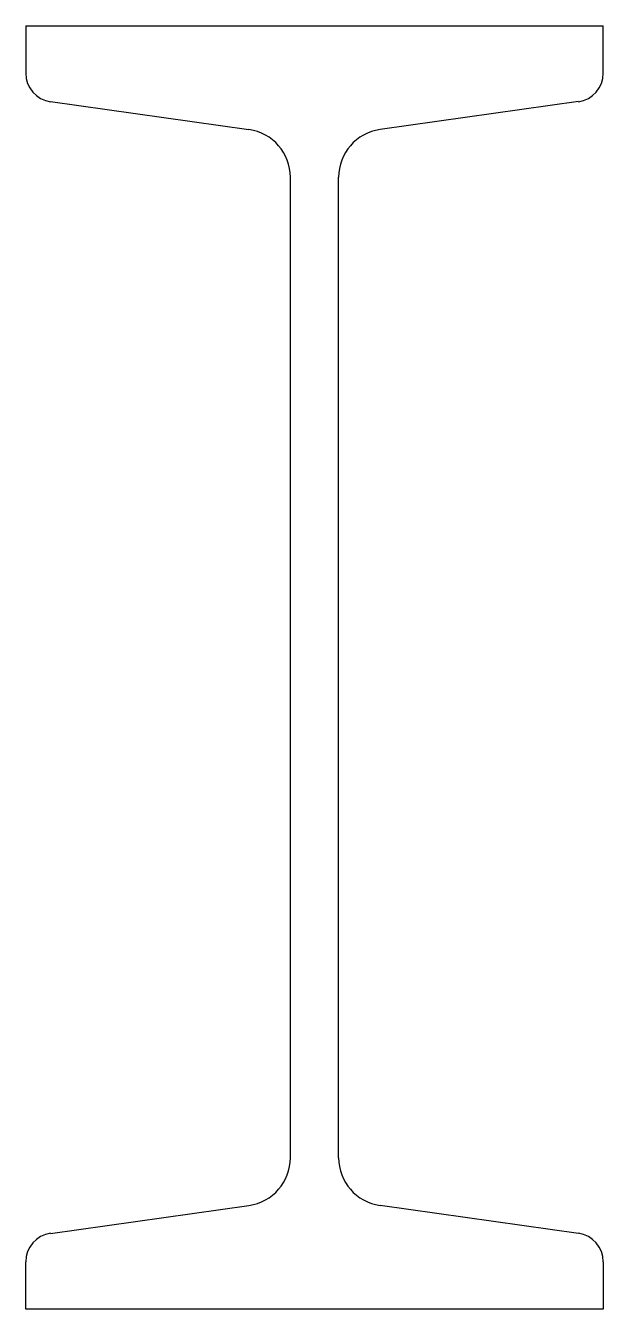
# Model space of a CAD drawing. Extents: x -45 to 45, y 0 to 200.
import ezdxf

# ---------------------------------------------------------------- set-up
doc = ezdxf.new("R2010")
doc.units = 0

msp = doc.modelspace()

# ---------------------------------------------------------------- linework, layer by layer
for p, q in [((-45, 200), (-45, 192.61)), ((-45, 200), (45, 200)), ((45, 192.61), (45, 200)), ((-41.13, 188.16), (-10.21, 183.81)), ((41.13, 188.16), (10.21, 183.81)), ((-3.75, 23.62), (-3.75, 176.38)), ((3.75, 23.62), (3.75, 176.38)), ((-41.13, 11.84), (-10.21, 16.19)), ((41.13, 11.84), (10.21, 16.19)), ((-45, 0), (-45, 7.39)), ((45, 7.39), (45, 0)), ((45, 0), (-45, 0))]:
    msp.add_line(p, q)
for centre, radius, start, end in [((-40.5, 192.61), 4.5, 180, 262), ((40.5, 192.61), 4.5, 278, 0), ((-11.25, 176.38), 7.5, 0, 82), ((11.25, 176.38), 7.5, 98, 180), ((-11.25, 23.62), 7.5, 278, 0), ((11.25, 23.62), 7.5, 180, 262), ((-40.5, 7.39), 4.5, 98, 180), ((40.5, 7.39), 4.5, 0, 82)]:
    msp.add_arc(centre, radius, start, end)

doc.saveas('drawing.dxf')
